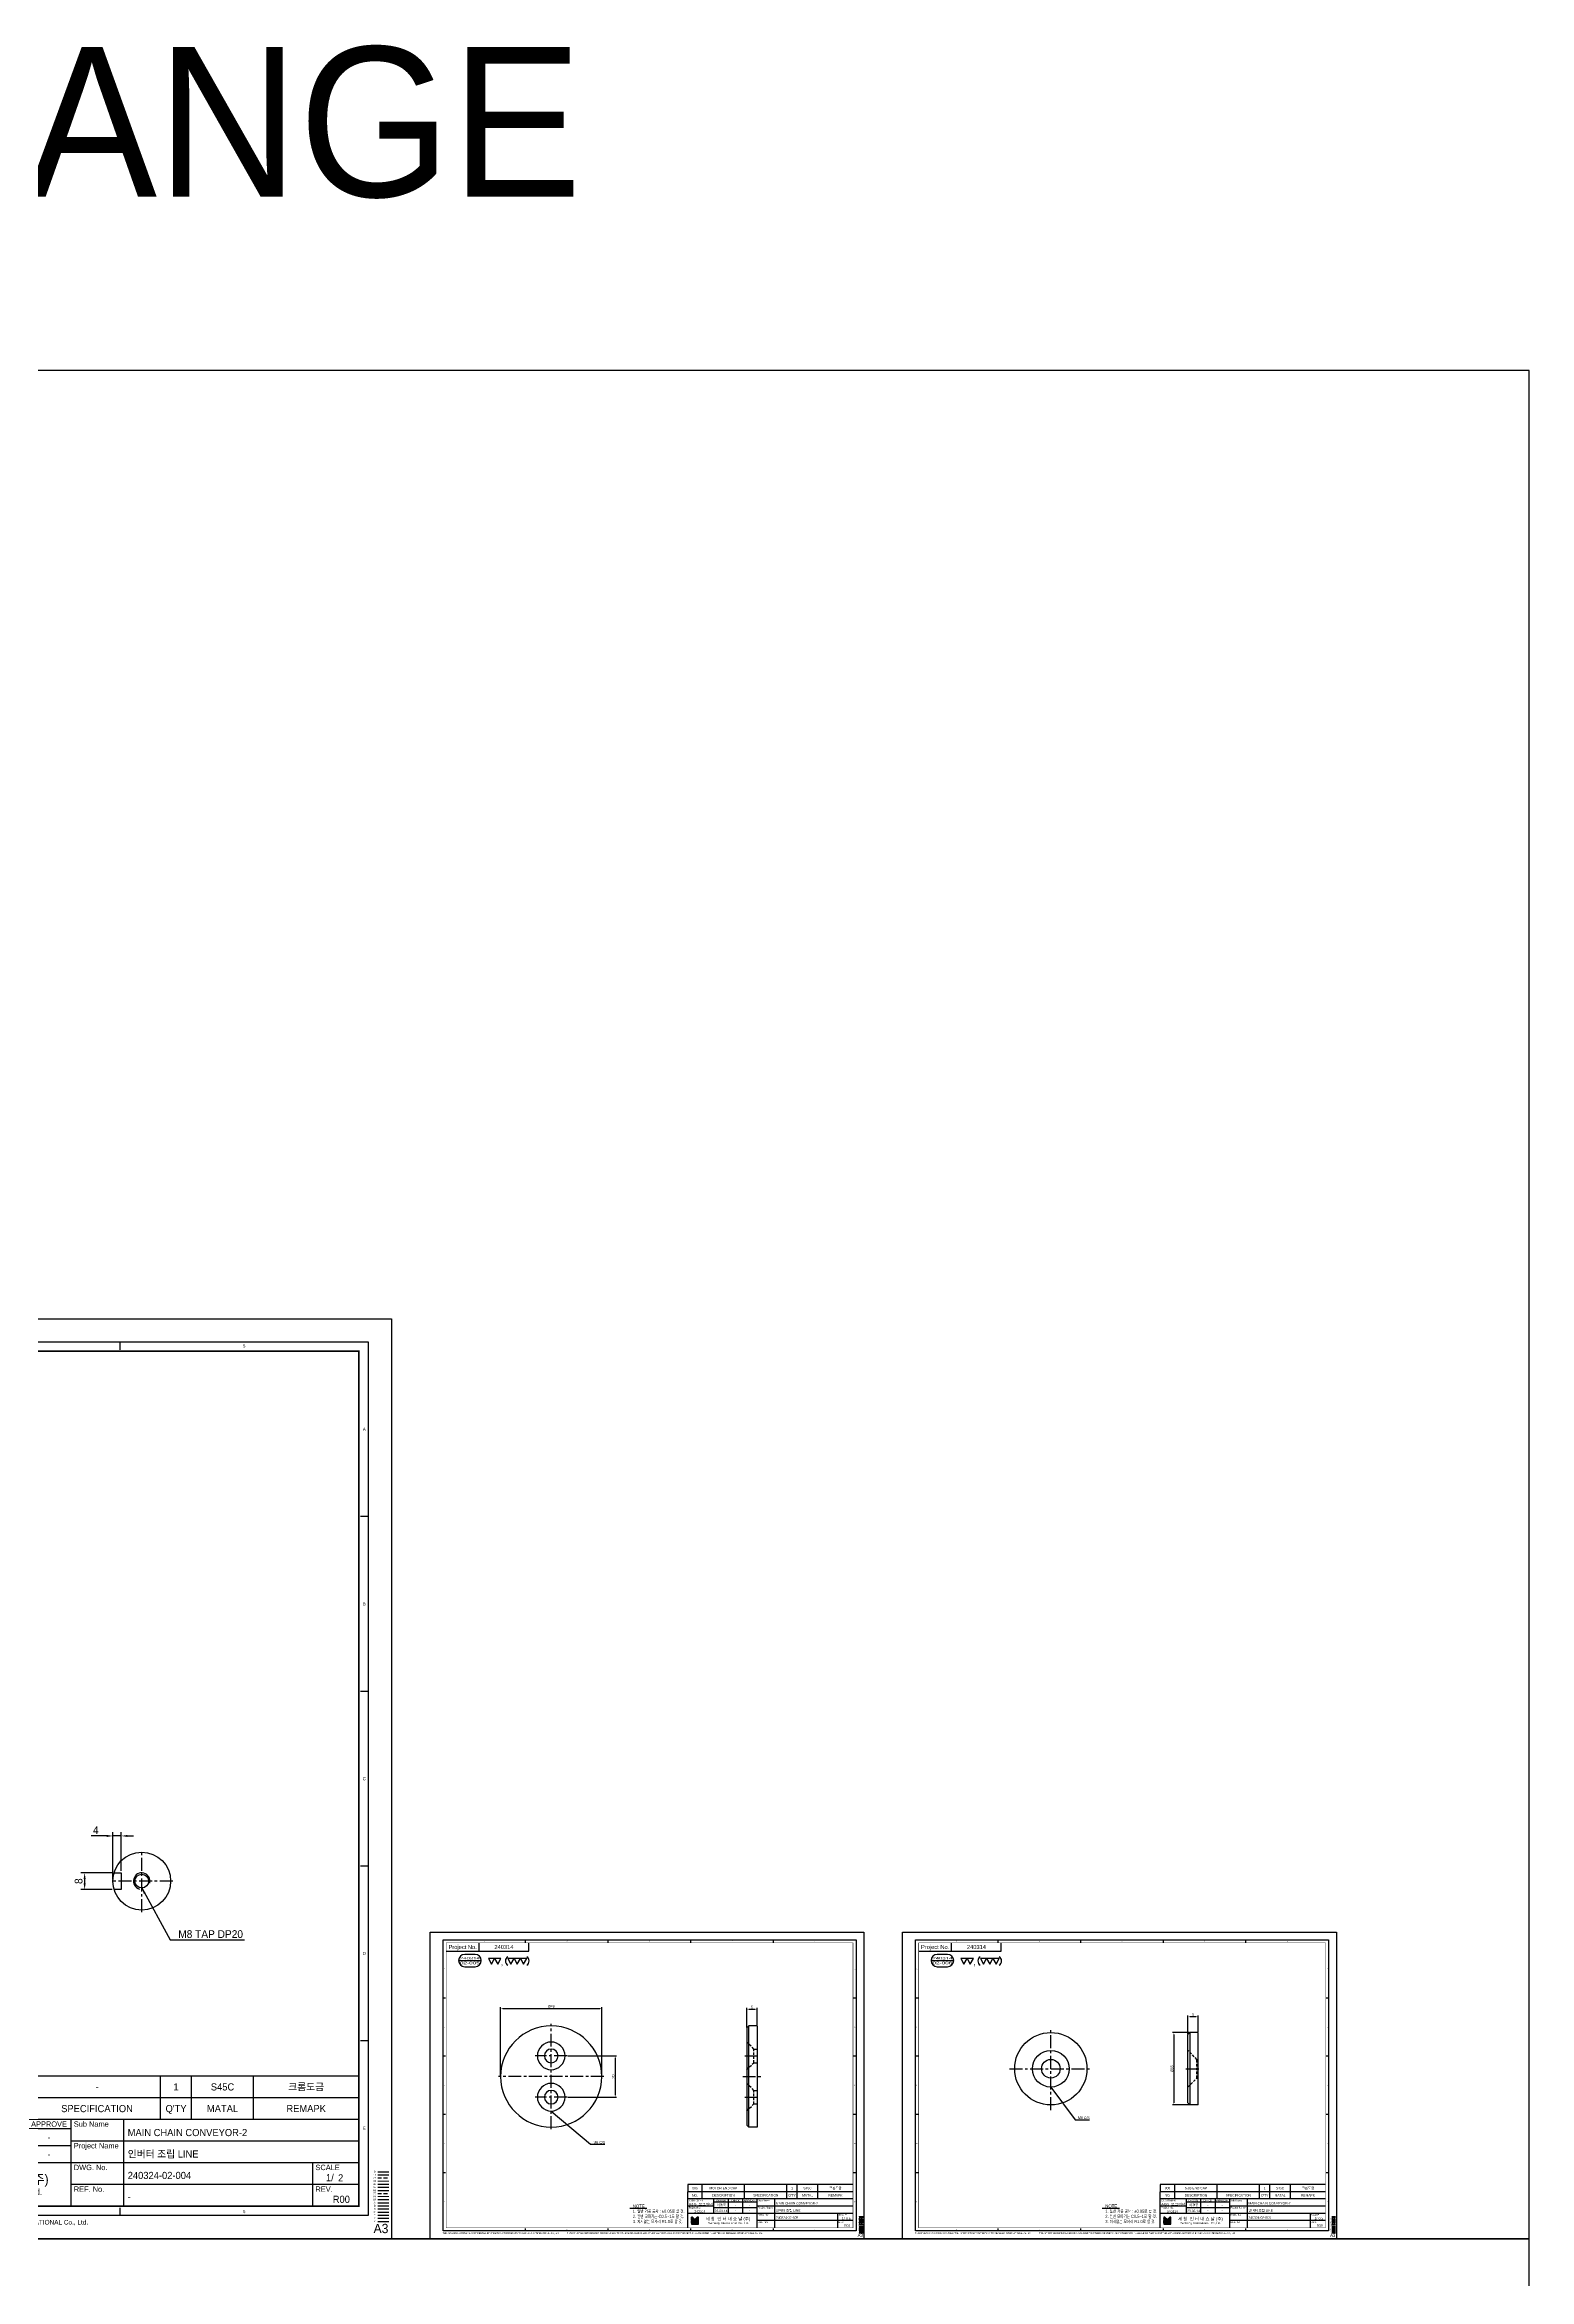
# Model space of a CAD drawing. Header units: inches. Extents: x 0 to 77285, y -118 to 40065.
# Drawn here: x 73954 to 74673, y 767 to 1849 of the extents above; entities that cross this region are included whole.
import ezdxf
from ezdxf.enums import TextEntityAlignment as Align

# ---------------------------------------------------------------- set-up
doc = ezdxf.new("R2010")
doc.units = ezdxf.units.IN
doc.header["$LTSCALE"] = 5
doc.header["$MEASUREMENT"] = 0
for name, pattern in [('CENTER', [2, 1.25, -0.25, 0.25, -0.25]), ('HIDDEN', [0.375, 0.25, -0.125]), ('PHANTOM', [2.5, 1.25, -0.25, 0.25, -0.25, 0.25, -0.25])]:
    doc.linetypes.add(name, pattern=pattern)
for name, color, linetype in [('11', 1, 'CENTER'), ('22', 2, 'HIDDEN'), ('44', 4, 'Continuous'), ('55', 5, 'Continuous'), ('66', 6, 'PHANTOM'), ('77', 40, 'HIDDEN'), ('99', 181, 'Continuous'), ('A', 8, 'Continuous'), ('B', 123, 'Continuous'), ('D', 3, 'Continuous'), ('G', 231, 'Continuous'), ('T', 3, 'Continuous'), ('VV', 1, 'Continuous'), ('Y', 60, 'Continuous')]:
    doc.layers.add(name, color=color, linetype=linetype)
doc.layers.add('33', color=3, linetype='PHANTOM', lineweight=9)
doc.layers.add('88', color=35, linetype='Continuous', lineweight=5)
doc.styles.add('SCI', font='')
doc.styles.get('SCI').set_extended_font_data('Gulim')
doc.dimstyles.new('SCH', dxfattribs={"dimtxt": 2.5, "dimasz": 2, "dimexe": 1.25, "dimexo": 0.625, "dimtad": 1, "dimdec": 8, "dimtxsty": 'SCI', "dimcen": 2.5, "dimclrd": 4, "dimclre": 4, "dimclrt": 7, "dimadec": 8, "dimazin": 2, "dimtfac": 1, "dimtdec": 8, "dimtmove": 0, "dimatfit": 3, "dimfxl": 1, "dimarcsym": 0})

# ---------------------------------------------------------------- blocks, each defined once
blk = doc.blocks.new('A$Cac560e52')
for p, q in [((-4, 10), (-4, 13.4)), ((4, 13.4), (4, 10)), ((4, 10), (-4, 10))]:
    blk.add_line(p, q)
for radius in [14, 3.32]:
    blk.add_circle((0, 0), radius)
at = {"layer": '11'}
for p, q in [((0, -15), (0, 15)), ((-15, 0), (15, 0))]:
    blk.add_line(p, q, dxfattribs=at)
at = {"layer": 'T'}
blk.add_arc((0, 0), 4, 255, 165, dxfattribs=at)
blk = doc.blocks.new('A$Cce9cdc74')
for radius in [17.5, 8.9, 4.5]:
    blk.add_circle((0, 0), radius)
at = {"layer": '11'}
for p, q in [((0, -20), (0, 20)), ((-20, 0), (20, 0))]:
    blk.add_line(p, q, dxfattribs=at)
blk = doc.blocks.new('A$C184b4f30')
for centre, radius in [((0, -10), 24.5), ((0, 0), 6.7), ((0, 0), 3.3), ((0, -20), 6.7), ((0, -20), 3.3)]:
    blk.add_circle(centre, radius)
at = {"layer": '11'}
for p, q in [((0, -35.5), (0, 15.5)), ((-7.7, 0), (7.7, 0)), ((-25.5, -10), (25.5, -10)), ((-7.7, -20), (7.7, -20))]:
    blk.add_line(p, q, dxfattribs=at)
blk = doc.blocks.new('A$Cb686dc58')
for p, q in [((0, 17.5), (0, -17.5)), ((0, 17.5), (4, 17.5)), ((4, 17.5), (5, 16.5)), ((4, -17.5), (4, 17.5)), ((5, 16.5), (5, -16.5)), ((0, -17.5), (4, -17.5)), ((4, -17.5), (5, -16.5))]:
    blk.add_line(p, q)
at = {"layer": '11'}
blk.add_line((6, 0), (-1, 0), dxfattribs=at)
at = {"layer": '22'}
for p, q in [((0.6, 4.5), (0, 4.5)), ((5, 8.9), (0.6, 4.5)), ((0.6, 4.5), (0.6, -4.5)), ((0.6, -4.5), (0, -4.5)), ((0.6, -4.5), (5, -8.9))]:
    blk.add_line(p, q, dxfattribs=at)
blk = doc.blocks.new('J2')
for p, q in [((0, 2.25), (-2.6, 2.25)), ((-2.6, 2.25), (-1.3, 0)), ((-1.3, 0), (0, 2.25)), ((2.6, 2.25), (0, 2.25)), ((0, 2.25), (1.3, 0)), ((1.3, 0), (2.6, 2.25))]:
    blk.add_line(p, q)
blk = doc.blocks.new('J3')
for p, q in [((-3.9, 2.25), (-2.6, 0)), ((-1.3, 2.25), (-3.9, 2.25)), ((-2.6, 0), (-1.3, 2.25)), ((-1.3, 2.25), (0, 0)), ((1.3, 2.25), (-1.3, 2.25)), ((0, 0), (1.3, 2.25)), ((1.3, 2.25), (2.6, 0)), ((3.9, 2.25), (1.3, 2.25)), ((2.6, 0), (3.9, 2.25))]:
    blk.add_line(p, q)
blk = doc.blocks.new('A$C645fd8c3')
at = {"linetype": 'Continuous'}
h = blk.add_hatch(dxfattribs=at)
h.set_pattern_fill('ANSI31', color=5, scale=0.563055, style=0)
h.set_pattern_definition([(45, (-482.600826, -378.99261), (-0.04976753, 0.04976753), [])])
h.paths.add_polyline_path([(259.73, -279.27), (259.73, -276.17), (258.74, -276.17), (256.35, -278.56), (253.96, -276.17), (252.97, -276.17), (252.97, -279.27)])
h.paths.add_polyline_path([(252.97, -279.83), (252.97, -282.93), (259.73, -282.93), (259.73, -279.83)])
at = {"color": 2}
for p, q in [((12.5, -289.5), (12.5, -7.5)), ((12.5, -7.5), (412.5, -7.5)), ((92.5, -10), (92.5, -7.5)), ((172.5, -10), (172.5, -7.5)), ((252.5, -10), (252.5, -7.5)), ((332.5, -10), (332.5, -7.5)), ((412.5, -7.5), (412.5, -289.5)), ((15, -63.9), (12.5, -63.9)), ((412.5, -63.9), (410, -63.9)), ((15, -120.3), (12.5, -120.3)), ((412.5, -120.3), (410, -120.3)), ((15, -176.7), (12.5, -176.7)), ((412.5, -176.7), (410, -176.7)), ((15, -233.1), (12.5, -233.1)), ((412.5, -233.1), (410, -233.1)), ((92.5, -289.5), (92.5, -287)), ((172.5, -289.5), (172.5, -287)), ((252.5, -289.5), (252.5, -287)), ((332.5, -289.5), (332.5, -287)), ((412.5, -289.5), (12.5, -289.5))]:
    blk.add_line(p, q, dxfattribs=at)
at = {"color": 40}
for p, q in [((47.5, -18.5), (47.5, -10.5)), ((95.5, -18.5), (95.5, -10.5))]:
    blk.add_line(p, q, dxfattribs=at)
at = {"color": 7, "linetype": 'Continuous'}
blk.add_line((27.52, -27.62), (49.52, -27.62), dxfattribs=at)
for p, q in [((409.5, -244.5), (249.5, -244.5)), ((249.5, -244.5), (249.5, -251.5)), ((249.5, -286.5), (249.5, -251.5)), ((409.5, -251.5), (249.5, -251.5)), ((409.5, -258.5), (249.5, -258.5)), ((316.5, -258.5), (316.5, -286.5)), ((316.5, -261.5), (274.5, -261.5)), ((316.5, -267), (274.5, -267)), ((415.59, -275.4), (419.2, -275.4))]:
    blk.add_line(p, q)
at = {"color": 3}
for p, q in [((263.5, -251.5), (263.5, -244.5)), ((304.5, -251.5), (304.5, -244.5)), ((345.5, -251.5), (345.5, -244.5)), ((355.5, -251.5), (355.5, -244.5)), ((375.5, -251.5), (375.5, -244.5)), ((263.5, -258.5), (263.5, -251.5)), ((304.5, -258.5), (304.5, -251.5)), ((345.5, -258.5), (345.5, -251.5)), ((355.5, -258.5), (355.5, -251.5)), ((375.5, -258.5), (375.5, -251.5)), ((274.5, -258.5), (274.5, -272.5)), ((288.5, -258.5), (288.5, -272.5)), ((302.5, -258.5), (302.5, -272.5)), ((333.5, -258.5), (333.5, -286.5)), ((274.5, -265.5), (249.5, -265.5)), ((409.58, -265.5), (316.5, -265.5)), ((409.5, -272.5), (249.5, -272.5)), ((409.58, -279.5), (316.5, -279.5))]:
    blk.add_line(p, q, dxfattribs=at)
at = {"color": 5, "linetype": 'Continuous'}
for p, q in [((252.97, -276.17), (252.97, -279.27)), ((253.96, -276.17), (252.97, -276.17)), ((259.73, -279.27), (252.97, -279.27)), ((252.97, -279.83), (252.97, -282.93)), ((259.73, -279.83), (252.97, -279.83)), ((253.96, -276.17), (256.35, -278.56)), ((258.74, -276.17), (256.35, -278.56)), ((259.73, -276.17), (258.74, -276.17)), ((259.73, -279.27), (259.73, -276.17)), ((259.73, -282.93), (259.73, -279.83)), ((252.97, -282.93), (259.73, -282.93))]:
    blk.add_line(p, q, dxfattribs=at)
at = {"color": 40, "const_width": 0.5}
blk.add_lwpolyline([(15.5, -286.5), (15.5, -10.5), (409.5, -10.5), (409.5, -286.5)], close=True, dxfattribs=at)
at = {"color": 40}
blk.add_lwpolyline([(15.5, -18.5), (95.5, -18.5)], dxfattribs=at)
blk.add_lwpolyline([(33.52, -21.62, 1), (33.52, -33.62), (43.52, -33.62, 1), (43.52, -21.62)], format="xyb", close=True)
at = {"const_width": 0.257}
blk.add_lwpolyline([(193.31, -268.04), (209.91, -268.04)], dxfattribs=at)
at = {"color": 3}
blk.add_lwpolyline([(193.31, -267.35), (209.91, -267.35)], dxfattribs=at)
for centre, start, end in [((77.61, -27.99), 120, 240), ((91.22, -27.99), 300, 60)]:
    blk.add_arc(centre, 4.69, start, end)
at = {"layer": '11'}
blk.add_line((415.59, -276.4), (419.2, -276.4), dxfattribs=at)
at = {"layer": '22'}
blk.add_line((415.59, -277.4), (419.2, -277.4), dxfattribs=at)
at = {"layer": '33'}
blk.add_line((415.59, -278.4), (419.2, -278.4), dxfattribs=at)
at = {"layer": '44'}
blk.add_line((415.59, -279.4), (419.2, -279.4), dxfattribs=at)
at = {"layer": '55'}
blk.add_line((415.59, -280.4), (419.2, -280.4), dxfattribs=at)
at = {"layer": '66'}
blk.add_line((415.59, -281.4), (419.2, -281.4), dxfattribs=at)
at = {"layer": '77'}
blk.add_line((415.59, -282.4), (419.2, -282.4), dxfattribs=at)
at = {"layer": '88'}
blk.add_line((415.59, -283.4), (419.2, -283.4), dxfattribs=at)
at = {"layer": '99'}
blk.add_line((415.59, -284.4), (419.2, -284.4), dxfattribs=at)
at = {"layer": 'A'}
blk.add_line((415.59, -285.4), (419.2, -285.4), dxfattribs=at)
at = {"layer": 'B'}
blk.add_line((415.59, -286.4), (419.2, -286.4), dxfattribs=at)
at = {"layer": 'D'}
blk.add_line((415.59, -287.4), (419.2, -287.4), dxfattribs=at)
at = {"layer": 'Defpoints', "color": 1}
blk.add_lwpolyline([(0, -297), (0, 0), (420, 0), (420, -297)], close=True, dxfattribs=at)
at = {"layer": 'G'}
blk.add_line((415.59, -288.4), (419.2, -288.4), dxfattribs=at)
at = {"layer": 'T'}
for p, q in [((394.5, -272.5), (394.5, -286.5)), ((415.59, -289.4), (419.2, -289.4))]:
    blk.add_line(p, q, dxfattribs=at)
at = {"layer": 'VV'}
blk.add_line((415.59, -291.4), (419.2, -291.4), dxfattribs=at)
at = {"layer": 'Y'}
blk.add_line((415.59, -290.4), (419.2, -290.4), dxfattribs=at)
at = {"xscale": 2.34375, "yscale": 2.34375, "zscale": 2.34375}
for name, p in [('J2', (62.5, -31.03)), ('J3', (84.42, -31.03))]:
    blk.add_blockref(name, p, dxfattribs=at)
at = {"style": 'SCI'}
for s, height, p in [('Project No.', 4, (31.5, -14.5)), (',', 5.86, (69.61, -29.14)), ('NO.', 2.308, (256.5, -255)), ('DESCRIPTION', 2.3077, (284, -255)), ('DESIGN', 1.731, (281.5, -260)), ('CHECK', 1.731, (295.5, -260)), ('APPROVE', 1.731, (309.5, -260)), ('SPECIFICATION', 2.3077, (325, -255)), ("Q'TY", 2.308, (350.5, -255)), ('MATAL', 2.308, (365.5, -255)), ('REMAPK', 2.308, (392.5, -255)), ('이경중', 2.308, (282, -264.44)), ('-', 2.31, (295.5, -264.25)), ('-', 2.31, (309.5, -264.25)), ('세 창  인 터 내 쇼 날 (주)', 3.0296, (288.44, -277.82)), ('Sechang  International  Co.,Ltd.', 2.0198, (288.72, -281.87)), ('0', 0.6, (414.6, -275.37))]:
    blk.add_text(s, height=height, dxfattribs=at).set_placement(p, align=Align.MIDDLE_CENTER)
at = {"color": 2, "style": 'SCI'}
for s, p in [('1', (52.5, -8.75)), ('2', (132.5, -8.75)), ('3', (212.5, -8.75)), ('4', (292.5, -8.75)), ('5', (372.5, -8.75)), ('A', (13.75, -35.7)), ('A', (411.25, -35.7)), ('B', (13.75, -92.1)), ('B', (411.25, -92.1)), ('C', (13.75, -148.5)), ('C', (411.25, -148.5)), ('D', (13.75, -204.9)), ('D', (411.25, -204.9)), ('E', (13.75, -261.3)), ('E', (411.25, -261.3)), ('E', (411.25, -261.3)), ('1', (52.5, -288.25)), ('2', (132.5, -288.25)), ('3', (212.5, -288.25)), ('4', (292.5, -288.25)), ('5', (372.5, -288.25))]:
    blk.add_text(s, height=1, dxfattribs=at).set_placement(p, align=Align.MIDDLE_CENTER)
at = {"style": 'SCI'}
for s, height, p in [('CUSTOMER', 1.731, (250.65, -260)), ('Sub Name', 1.731, (317.5, -260)), ('Project No.', 1.7308, (250.5, -267)), ('Project Name', 1.7308, (317.5, -267)), ('DWG. No.', 1.731, (317.5, -274)), ('SCALE', 1.731, (395.5, -274)), ('REF. No.', 1.731, (317.5, -281)), ('REV.', 1.731, (395.5, -281))]:
    blk.add_text(s, height=height, dxfattribs=at).set_placement(p, align=Align.MIDDLE_LEFT)
at = {"color": 40, "style": 'SCI'}
for s, height, p in [('-', 2.31, (295.5, -269.75)), ('-', 2.31, (309.5, -269.75)), ('1/', 2.308, (400.15, -277.29))]:
    blk.add_text(s, height=height, dxfattribs=at).set_placement(p, align=Align.MIDDLE_CENTER)
at = {"color": 3, "linetype": 'Continuous', "style": 'SCI'}
for s, p in [('THIS DRAWING CONTAINS CONFIDENTIAL INFORMATION PROPRIETARY TO SECHANG INTERNATIONAL Co., Ltd  ', (12.11, -292.46)), ('IT MUST NOT BE REPRODUCED OR DISCLOSED TO OTHERS OR USED IN ANY OTHER WAY IN WHOLE OR PART EXCEPT AN AUTHORIZED IN WRITING BY SECHANG INTERNATIONAL Co., Ltd.', (131.88, -292.43))]:
    blk.add_text(s, height=1.5, dxfattribs=at).set_placement(p)
at = {"color": 2, "style": 'SCI'}
blk.add_text('A3', height=3, dxfattribs=at).set_placement((419.05, -296.11), align=Align.BOTTOM_RIGHT)
at = {"color": 40, "insert": (196.28, -263.89), "char_height": 3, "attachment_point": 1, "style": 'SCI'}
blk.add_mtext_dynamic_manual_height_columns('NOTE{\\W0.8;\\P1. 일반 가공 공차 : %%P0.05로 할 것.\\P2. 일반 모따기는 C0.5~1로 할 것.\\P3. 지시없는 모서리 R1.0로 할 것.}', width=205.982, gutter_width=1.29, heights=[0], dxfattribs=at)
at = {"layer": '11', "style": 'SCI'}
blk.add_text('11', height=0.6, dxfattribs=at).set_placement((414.6, -276.37), align=Align.MIDDLE_CENTER)
at = {"layer": '22', "style": 'SCI'}
blk.add_text('22', height=0.6, dxfattribs=at).set_placement((414.6, -277.37), align=Align.MIDDLE_CENTER)
at = {"layer": '33', "style": 'SCI'}
blk.add_text('33', height=0.6, dxfattribs=at).set_placement((414.6, -278.37), align=Align.MIDDLE_CENTER)
at = {"layer": '44', "style": 'SCI'}
blk.add_text('44', height=0.6, dxfattribs=at).set_placement((414.6, -279.37), align=Align.MIDDLE_CENTER)
at = {"layer": '55', "style": 'SCI'}
blk.add_text('55', height=0.6, dxfattribs=at).set_placement((414.6, -280.37), align=Align.MIDDLE_CENTER)
at = {"layer": '66', "style": 'SCI'}
blk.add_text('66', height=0.6, dxfattribs=at).set_placement((414.6, -281.37), align=Align.MIDDLE_CENTER)
at = {"layer": '77', "style": 'SCI'}
blk.add_text('77', height=0.6, dxfattribs=at).set_placement((414.6, -282.37), align=Align.MIDDLE_CENTER)
at = {"layer": '88', "style": 'SCI'}
blk.add_text('88', height=0.6, dxfattribs=at).set_placement((414.6, -283.37), align=Align.MIDDLE_CENTER)
at = {"layer": '99', "style": 'SCI'}
blk.add_text('99', height=0.6, dxfattribs=at).set_placement((414.6, -284.37), align=Align.MIDDLE_CENTER)
at = {"layer": 'A', "style": 'SCI'}
blk.add_text('A', height=0.6, dxfattribs=at).set_placement((414.6, -285.37), align=Align.MIDDLE_CENTER)
at = {"layer": 'B', "style": 'SCI'}
blk.add_text('B', height=0.6, dxfattribs=at).set_placement((414.6, -286.37), align=Align.MIDDLE_CENTER)
at = {"layer": 'D', "style": 'SCI'}
blk.add_text('D', height=0.6, dxfattribs=at).set_placement((414.6, -287.37), align=Align.MIDDLE_CENTER)
at = {"layer": 'G', "style": 'SCI'}
blk.add_text('G', height=0.6, dxfattribs=at).set_placement((414.6, -288.37), align=Align.MIDDLE_CENTER)
at = {"layer": 'T', "style": 'SCI'}
blk.add_text('T', height=0.6, dxfattribs=at).set_placement((414.6, -289.37), align=Align.MIDDLE_CENTER)
at = {"layer": 'VV', "style": 'SCI'}
blk.add_text('V', height=0.6, dxfattribs=at).set_placement((414.6, -291.37), align=Align.MIDDLE_CENTER)
at = {"layer": 'Y', "style": 'SCI'}
blk.add_text('Y', height=0.6, dxfattribs=at).set_placement((414.6, -290.37), align=Align.MIDDLE_CENTER)
blk = doc.blocks.new('*D1018')
at = {"color": 4, "lineweight": -2, "transparency": 16777216}
for p, q in [((73986.6, 963.6), (73971.4, 963.6)), ((73986.6, 955.6), (73971.4, 955.6)), ((73973.3, 960.6), (73973.3, 958.6))]:
    blk.add_line(p, q, dxfattribs=at)
at = {"color": 4, "transparency": 16777216}
for points in [[(73972.8, 960.6), (73973.8, 960.6), (73973.3, 963.6)], [(73972.8, 958.6), (73973.8, 958.6), (73973.3, 955.6)]]:
    blk.add_solid(points, dxfattribs=at)
at = {"layer": 'Defpoints', "color": 0, "transparency": 16777216}
for p in [(73987.5, 963.6), (73973.3, 955.6), (73987.5, 955.6)]:
    blk.add_point(p, dxfattribs=at)
at = {"color": 7, "transparency": 16777216, "insert": (73970.4, 959.6), "char_height": 3.75, "attachment_point": 5, "rotation": 90, "style": 'SCI'}
blk.add_mtext('8', dxfattribs=at)
blk = doc.blocks.new('*D1019')
at = {"color": 4, "lineweight": -2, "transparency": 16777216}
for p, q in [((73984, 981.5), (73976.4, 981.5)), ((73987, 960.6), (73987, 983.3)), ((73991, 981.5), (73987, 981.5)), ((73991, 964.6), (73991, 983.3)), ((73994, 981.5), (73997, 981.5))]:
    blk.add_line(p, q, dxfattribs=at)
at = {"color": 4, "transparency": 16777216}
for points in [[(73984, 982), (73984, 981), (73987, 981.5)], [(73994, 982), (73994, 981), (73991, 981.5)]]:
    blk.add_solid(points, dxfattribs=at)
at = {"layer": 'Defpoints', "color": 0, "transparency": 16777216}
for p in [(73987, 981.5), (73991, 963.6), (73987, 959.6)]:
    blk.add_point(p, dxfattribs=at)
at = {"color": 7, "transparency": 16777216, "insert": (73978.7, 984.3), "char_height": 3.75, "attachment_point": 5, "style": 'SCI'}
blk.add_mtext('4', dxfattribs=at)
blk = doc.blocks.new('A$C0a433738')
for p, q in [((0, 0), (49, 0)), ((0, 0), (0, -4)), ((49, 0), (49, -4)), ((1, -5), (0, -4)), ((49, -4), (0, -4)), ((1, -5), (48, -5)), ((48, -5), (49, -4))]:
    blk.add_line(p, q)
at = {"layer": '11'}
for p, q in [((14.5, -6), (14.5, 1)), ((24.5, -7), (24.5, 2)), ((34.5, -6), (34.5, 1))]:
    blk.add_line(p, q, dxfattribs=at)
at = {"layer": '22'}
for p, q in [((11.2, -1.6), (11.2, 0)), ((17.8, -1.6), (17.8, 0)), ((31.2, -1.6), (31.2, 0)), ((37.8, -1.6), (37.8, 0)), ((11.2, -1.6), (7.8, -5)), ((17.8, -1.6), (11.2, -1.6)), ((21.2, -5), (17.8, -1.6)), ((31.2, -1.6), (27.8, -5)), ((37.8, -1.6), (31.2, -1.6)), ((41.2, -5), (37.8, -1.6))]:
    blk.add_line(p, q, dxfattribs=at)
blk = doc.blocks.new('*D1028')
at = {"color": 4, "lineweight": -2, "transparency": 16777216}
for p, q in [((74207.2, 875), (74230.8, 875)), ((74230.1, 874), (74230.1, 856)), ((74207.2, 855), (74230.8, 855))]:
    blk.add_line(p, q, dxfattribs=at)
at = {"color": 4, "transparency": 16777216}
for points in [[(74230, 874), (74230.3, 874), (74230.1, 875)], [(74230, 856), (74230.3, 856), (74230.1, 855)]]:
    blk.add_solid(points, dxfattribs=at)
at = {"layer": 'Defpoints', "color": 0, "transparency": 16777216}
for p in [(74206.9, 875), (74206.9, 855), (74230.1, 855)]:
    blk.add_point(p, dxfattribs=at)
at = {"color": 7, "transparency": 16777216, "insert": (74229.2, 865), "char_height": 1.25, "attachment_point": 5, "rotation": 90, "style": 'SCI'}
blk.add_mtext('20', dxfattribs=at)
blk = doc.blocks.new('*D1029')
at = {"color": 4, "lineweight": -2, "transparency": 16777216}
for p, q in [((74174.7, 865.3), (74174.7, 898.6)), ((74223.7, 865.3), (74223.7, 898.6)), ((74175.7, 898), (74222.7, 898))]:
    blk.add_line(p, q, dxfattribs=at)
at = {"color": 4, "transparency": 16777216}
for points in [[(74175.7, 898.2), (74175.7, 897.8), (74174.7, 898)], [(74222.7, 898.2), (74222.7, 897.8), (74223.7, 898)]]:
    blk.add_solid(points, dxfattribs=at)
at = {"layer": 'Defpoints', "color": 0, "transparency": 16777216}
for p in [(74223.7, 898), (74174.7, 865), (74223.7, 865)]:
    blk.add_point(p, dxfattribs=at)
at = {"color": 7, "transparency": 16777216, "insert": (74199.2, 899), "char_height": 1.25, "attachment_point": 5, "style": 'SCI'}
blk.add_mtext('%%C49', dxfattribs=at)
blk = doc.blocks.new('*D1030')
at = {"color": 4, "lineweight": -2, "transparency": 16777216}
for p, q in [((74293.9, 888.8), (74293.9, 898.3)), ((74298.9, 889.8), (74298.9, 898.3)), ((74294.9, 897.6), (74297.9, 897.6))]:
    blk.add_line(p, q, dxfattribs=at)
at = {"color": 4, "transparency": 16777216}
for points in [[(74294.9, 897.8), (74294.9, 897.5), (74293.9, 897.6)], [(74297.9, 897.8), (74297.9, 897.5), (74298.9, 897.6)]]:
    blk.add_solid(points, dxfattribs=at)
at = {"layer": 'Defpoints', "color": 0, "transparency": 16777216}
for p in [(74293.9, 888.5), (74298.9, 897.6), (74298.9, 889.5)]:
    blk.add_point(p, dxfattribs=at)
at = {"color": 7, "transparency": 16777216, "insert": (74296.4, 898.6), "char_height": 1.25, "attachment_point": 5, "style": 'SCI'}
blk.add_mtext('5', dxfattribs=at)
blk = doc.blocks.new('*D1031')
at = {"color": 4, "lineweight": -2, "transparency": 16777216}
for p, q in [((74507.4, 885.6), (74507.4, 894.6)), ((74508.4, 894), (74511.4, 894)), ((74512.4, 886.6), (74512.4, 894.6))]:
    blk.add_line(p, q, dxfattribs=at)
at = {"color": 4, "transparency": 16777216}
for points in [[(74508.4, 894.2), (74508.4, 893.9), (74507.4, 894)], [(74511.4, 894.2), (74511.4, 893.9), (74512.4, 894)]]:
    blk.add_solid(points, dxfattribs=at)
at = {"layer": 'Defpoints', "color": 0, "transparency": 16777216}
for p in [(74512.4, 894), (74507.4, 885.3), (74512.4, 886.3)]:
    blk.add_point(p, dxfattribs=at)
at = {"color": 7, "transparency": 16777216, "insert": (74509.9, 895), "char_height": 1.25, "attachment_point": 5, "style": 'SCI'}
blk.add_mtext('5', dxfattribs=at)
blk = doc.blocks.new('*D1032')
at = {"color": 4, "lineweight": -2, "transparency": 16777216}
for p, q in [((74508.1, 886.3), (74500, 886.3)), ((74500.7, 885.3), (74500.7, 852.3)), ((74508.1, 851.3), (74500, 851.3))]:
    blk.add_line(p, q, dxfattribs=at)
at = {"color": 4, "transparency": 16777216}
for points in [[(74500.5, 885.3), (74500.8, 885.3), (74500.7, 886.3)], [(74500.5, 852.3), (74500.8, 852.3), (74500.7, 851.3)]]:
    blk.add_solid(points, dxfattribs=at)
at = {"layer": 'Defpoints', "color": 0, "transparency": 16777216}
for p in [(74508.4, 886.3), (74500.7, 851.3), (74508.4, 851.3)]:
    blk.add_point(p, dxfattribs=at)
at = {"color": 7, "transparency": 16777216, "insert": (74499.7, 868.8), "char_height": 1.25, "attachment_point": 5, "rotation": 90, "style": 'SCI'}
blk.add_mtext('%%C35', dxfattribs=at)

msp = doc.modelspace()

# ---------------------------------------------------------------- linework, layer by layer
for points in [[(71277.07583024, 786.47465905), (74672.72150039, 786.47465905), (74672.72150039, 1691.07431801), (71277.07583024, 1691.07431801)], [(71277.07583024, -118.1249999), (74672.72150039, -118.1249999), (74672.72150039, 786.47465905), (71277.07583024, 786.47465905)]]:
    msp.add_lwpolyline(points, close=True)
at = {"layer": 'Defpoints'}
for p, q in [((74121.81003237, 786.47465905), (74140.56003237, 786.47465905)), ((74350.56003237, 786.47465905), (74369.31003237, 786.47465905))]:
    msp.add_line(p, q, dxfattribs=at)

# ---------------------------------------------------------------- block references
at = {"color": 3}
for p, xscale, yscale, zscale in [((73491.81003237, 1231.97465905), 1.5, 1.5, 1.5), ((74140.56003237, 934.97465905), 0.5, 0.5, 0.5), ((74369.31003237, 934.97465905), 0.5, 0.5, 0.5)]:
    msp.add_blockref('A$C645fd8c3', p, dxfattribs=dict(at, xscale=xscale, yscale=yscale, zscale=zscale))
for name, p, rotation in [('A$Cac560e52', (74000.95144807, 959.63481679), 90), ('A$C0a433738', (74298.89904787, 889.50090176), 270), ('A$Cb686dc58', (74512.43154034, 868.7752485), 180)]:
    msp.add_blockref(name, p, dxfattribs=dict(rotation=rotation))
at = {"xscale": -1}
msp.add_blockref('A$C184b4f30', (74199.18772057, 875.00090176), dxfattribs=at)
msp.add_blockref('A$Cce9cdc74', (74441.07525637, 868.7752485))

# ---------------------------------------------------------------- texts
at = {"style": 'SCI'}
msp.add_text('240314-A01 : MAIN CHAIN CONVEYOR - SHAFT & FLANGE', height=72.5534594876, dxfattribs=at).set_placement((71597.98741921, 1811.5402221), align=Align.MIDDLE_LEFT)
for s, width, p, p2 in [('02-005', 1.60732, (74155.02161854, 919.35955342), (74164.59918842, 919.35955342)), ('240314', 1.63101, (74155.02161854, 921.67906753), (74164.59918842, 921.67906753)), ('02-006', 1.60732, (74383.77161854, 919.35955342), (74393.34918842, 919.35955342)), ('240314', 1.63101, (74383.77161854, 921.67906753), (74393.34918842, 921.67906753))]:
    msp.add_text(s, height=1.25, dxfattribs=dict(at, width=width)).set_placement(p, p2, align=Align.FIT)
for s, height, p in [('240314', 2, (74176.31003237, 927.72465905)), ('240314', 2, (74405.06003237, 927.72465905)), ('-', 3.46153846, (73979.31003237, 859.97465905)), ('1', 3.46153846, (74017.56003237, 859.97465905)), ('S45C', 3.461538462, (74040.06003237, 859.97465905)), ('크롬도금', 3.461538462, (74080.56003237, 859.97465905)), ('크롬도금', 1.153846154, (74336.81003237, 810.97465905)), ('크롬도금', 1.153846154, (74565.56003237, 810.97465905)), ('005', 1.153846154, (74268.81003237, 810.97465905)), ('MOTOR END CAP', 1.1538461538, (74282.56003237, 810.97466318)), ('-', 1.15384615, (74303.06003237, 810.97465905)), ('1', 1.15384615, (74315.81003237, 810.97465905)), ('S45C', 1.153846154, (74323.31003237, 810.97465905)), ('006', 1.153846154, (74497.56003237, 810.97465905)), ('SUB END CAP', 1.1538461538, (74511.31003237, 810.97466318)), ('-', 1.15384615, (74531.81003237, 810.97465905)), ('1', 1.15384615, (74544.56003237, 810.97465905)), ('S45C', 1.153846154, (74552.06003237, 810.97465905))]:
    msp.add_text(s, height=height, dxfattribs=at).set_placement(p, align=Align.MIDDLE_CENTER)
at = {"color": 40, "style": 'SCI'}
for s, height, p in [('MAIN CHAIN CONVEYOR-2', 3.4615384615, (73994.15361306, 837.87850521)), ('인버터 조립 LINE', 3.4615384615, (73994.15361306, 827.49388982)), ('240324-02-004', 3.4615384615, (73994.15361306, 817.10927444)), ('2', 3.46153846, (74095.99594178, 815.92658213)), ('-', 3.46153846, (73994.15361306, 806.72465905)), ('인버터 조립 LINE', 1.1538461538, (74308.0078926, 800.14773598)), ('MAIN CHAIN CONVEYOR-2', 1.1538461538, (74308.0078926, 803.60927444)), ('인버터 조립 LINE', 1.1538461538, (74536.7578926, 800.14773598)), ('MAIN CHAIN CONVEYOR-2', 1.1538461538, (74536.7578926, 803.60927444)), ('-', 1.15384615, (74308.0078926, 793.22465905)), ('240324-02-005', 1.1538461538, (74308.0078926, 796.68619752)), ('0.5', 1.153846154, (74341.95533551, 796.29196675)), ('-', 1.15384615, (74536.7578926, 793.22465905)), ('240324-02-006', 1.1538461538, (74536.7578926, 796.68619752)), ('0.5', 1.153846154, (74570.70533551, 796.29196675))]:
    msp.add_text(s, height=height, dxfattribs=at).set_placement(p, align=Align.MIDDLE_LEFT)
for s, height, p in [('R00', 3.461538462, (74097.57926314, 805.54196675)), ('240314', 1.153846154, (74271.16496033, 799.65735136)), ('23.03.14', 1.153846154, (74281.43148991, 799.91696675)), ('R00', 1.153846154, (74342.48310929, 792.83042829)), ('240314', 1.153846154, (74499.91496033, 799.65735136)), ('23.03.14', 1.153846154, (74510.18148991, 799.91696675)), ('R00', 1.153846154, (74571.23310929, 792.83042829))]:
    msp.add_text(s, height=height, dxfattribs=at).set_placement(p, align=Align.MIDDLE_CENTER)
at = {"color": 40, "style": 'SCI', "width": 1.12551}
for p, p2 in [((74265.78878141, 802.57247059), (74277.48022488, 802.57247059)), ((74494.53878141, 802.57247059), (74506.23022488, 802.57247059))]:
    msp.add_text('A&G_보그워너', height=1.153846154, dxfattribs=at).set_placement(p, p2, align=Align.FIT)
at = {"color": 7, "attachment_point": 7, "style": 'SCI'}
for s, insert, char_height in [('M8 TAP DP20', (74018.6216023, 932.05117431), 3.75), ('M8 C/S', (74454.15377282, 844.37578863), 1.25), ('M6 C/S', (74219.53693755, 832.48822047), 1.25)]:
    msp.add_mtext(s, dxfattribs=dict(at, insert=insert, char_height=char_height))

# ---------------------------------------------------------------- dimensions: what is measured, and where the dimension line sits
for base, p1, p2, override, picture, middle in [((73986.95144807, 981.46057592), (73990.95144807, 963.63481679), (73986.95144807, 959.63481679), {"dimscale": 1.5}, '*D1019', (73978.70069907, 984.32300934)), ((74298.8990478673, 897.6422399786), (74293.8990478673, 888.5009017637), (74298.8990478673, 889.5009017637), {"dimscale": 0.5}, '*D1030', (74296.3990478673, 898.5947200052)), ((74512.4315403398, 894.0212653926), (74507.4315403398, 885.2752484963), (74512.4315403398, 886.2752484963), {"dimscale": 0.5}, '*D1031', (74509.9315403398, 894.9737454193))]:
    dim = msp.add_linear_dim(base=base, p1=p1, p2=p2, dimstyle='SCH', override=override)
    dim.commit()
    dim.dimension.update_dxf_attribs({"geometry": picture, "text_midpoint": middle})
for base, p1, p2, override, picture, middle in [((73973.2547927405, 955.6348167946), (73987.5350402084, 963.6348167946), (73987.5350402084, 955.6348167946), {"dimscale": 1.5}, '*D1018', (73970.3948559895, 959.6348167945)), ((74230.1316186926, 855.0009017637), (74206.887720572, 875.0009017637), (74206.887720572, 855.0009017637), {"dimscale": 0.5}, '*D1028', (74229.1783064422, 865.0009017637))]:
    dim = msp.add_linear_dim(base=base, p1=p1, p2=p2, angle=90, dimstyle='SCH', override=override)
    dim.commit()
    dim.dimension.update_dxf_attribs({"geometry": picture, "text_midpoint": middle})
dim = msp.add_linear_dim(base=(74223.687720572, 897.9952578008), p1=(74174.687720572, 865.0009017637), p2=(74223.687720572, 865.0009017637), text='%%C<>', dimstyle='SCH', override={"dimscale": 0.5})
dim.commit()
dim.dimension.update_dxf_attribs({"geometry": '*D1029', "text_midpoint": (74199.187720572, 898.9810267755)})
dim = msp.add_linear_dim(base=(74500.6699553623, 851.2752484963), p1=(74508.4315403398, 886.2752484963), p2=(74508.4315403398, 851.2752484963), angle=90, text='%%C<>', dimstyle='SCH', override={"dimscale": 0.5})
dim.commit()
dim.dimension.update_dxf_attribs({"geometry": '*D1032', "text_midpoint": (74499.6850186113, 868.7752484963)})

# ---------------------------------------------------------------- leaders
at = {"annotation_type": 0, "has_hookline": 1, "hookline_direction": 0}
for points, override, text_width in [([(74000.95144807, 956.31139914), (74014.6841023, 931.11367431), (74017.6841023, 931.11367431)], {"dimscale": 1.5}, 32.05226365), ([(74441.07525637, 859.8752485), (74452.84127282, 844.06328863), (74453.84127282, 844.06328863)], {"dimscale": 0.5, "dimgap": 0.625, "dimtad": 1}, 5.68408788), ([(74199.18772057, 848.30090176), (74218.22443755, 832.17572047), (74219.22443755, 832.17572047)], {"dimscale": 0.5, "dimgap": 0.625, "dimtad": 1}, 5.68408788)]:
    msp.add_leader(points, dimstyle='SCH', override=override, dxfattribs=dict(at, text_width=text_width))

doc.saveas('drawing.dxf')
